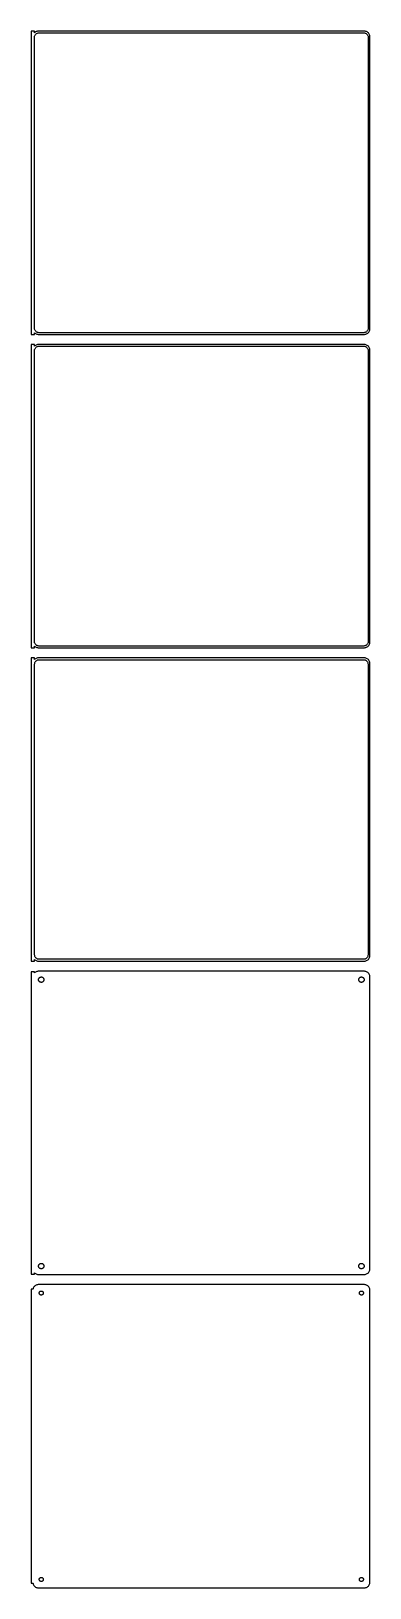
# Model space of a CAD drawing. Header units: metres. Extents: x -152 to 150, y 981 to 2367.
import ezdxf

# ---------------------------------------------------------------- set-up
doc = ezdxf.new("R2010")
doc.units = ezdxf.units.M

msp = doc.modelspace()

# ---------------------------------------------------------------- linework, layer by layer
for p, q in [((-148.5, 2366.99), (-151.5, 2366.99)), ((-151.5, 2366.99), (-151.5, 2097.01)), ((-148.5, 2365.56), (-148.5, 2366.99)), ((-148.187, 2365.85), (-148.5, 2365.56)), ((-148.5, 2361.5), (-148.468, 2362)), ((-148.5, 2102.5), (-148.5, 2361.5)), ((-148.468, 2362), (-148.374, 2362.49)), ((-148.374, 2362.49), (-148.219, 2362.97)), ((-148.219, 2362.97), (-148.005, 2363.43)), ((-147.679, 2366.22), (-148.187, 2365.85)), ((-148.005, 2363.43), (-147.736, 2363.85)), ((-147.736, 2363.85), (-147.416, 2364.24)), ((-147.129, 2366.52), (-147.679, 2366.22)), ((-147.416, 2364.24), (-147.05, 2364.58)), ((-146.545, 2366.76), (-147.129, 2366.52)), ((-147.05, 2364.58), (-146.643, 2364.88)), ((-146.643, 2364.88), (-146.203, 2365.12)), ((-145.937, 2366.91), (-146.545, 2366.76)), ((-146.203, 2365.12), (-145.736, 2365.3)), ((-145.314, 2366.99), (-145.937, 2366.91)), ((-145.736, 2365.3), (-145.25, 2365.43)), ((145.314, 2366.99), (-145.314, 2366.99)), ((-145.25, 2365.43), (-144.751, 2365.49)), ((-144.751, 2365.49), (144.751, 2365.49)), ((144.751, 2365.49), (145.25, 2365.43)), ((145.25, 2365.43), (145.736, 2365.3)), ((145.937, 2366.91), (145.314, 2366.99)), ((145.736, 2365.3), (146.203, 2365.12)), ((146.545, 2366.76), (145.937, 2366.91)), ((146.203, 2365.12), (146.643, 2364.88)), ((147.129, 2366.52), (146.545, 2366.76)), ((146.643, 2364.88), (147.05, 2364.58)), ((147.05, 2364.58), (147.416, 2364.24)), ((147.679, 2366.22), (147.129, 2366.52)), ((147.416, 2364.24), (147.736, 2363.85)), ((148.187, 2365.85), (147.679, 2366.22)), ((147.736, 2363.85), (148.005, 2363.43)), ((148.005, 2363.43), (148.219, 2362.97)), ((148.645, 2365.42), (148.187, 2365.85)), ((148.219, 2362.97), (148.374, 2362.49)), ((148.374, 2362.49), (148.468, 2362)), ((148.468, 2362), (148.5, 2361.5)), ((148.5, 2361.5), (148.5, 2102.5)), ((149.045, 2364.94), (148.645, 2365.42)), ((149.382, 2364.41), (149.045, 2364.94)), ((149.649, 2363.84), (149.382, 2364.41)), ((149.843, 2363.24), (149.649, 2363.84)), ((149.961, 2362.63), (149.843, 2363.24)), ((150, 2362), (149.961, 2362.63)), ((150, 2102), (150, 2362)), ((-151.5, 2097.01), (-148.5, 2097.01)), ((-148.468, 2102), (-148.5, 2102.5)), ((-148.5, 2098.44), (-148.187, 2098.15)), ((-148.5, 2097.01), (-148.5, 2098.44)), ((-148.374, 2101.51), (-148.468, 2102)), ((-148.219, 2101.03), (-148.374, 2101.51)), ((-148.005, 2100.57), (-148.219, 2101.03)), ((-148.187, 2098.15), (-147.679, 2097.78)), ((-147.736, 2100.15), (-148.005, 2100.57)), ((-147.416, 2099.76), (-147.736, 2100.15)), ((-147.679, 2097.78), (-147.129, 2097.48)), ((-147.05, 2099.42), (-147.416, 2099.76)), ((-147.129, 2097.48), (-146.545, 2097.24)), ((-146.643, 2099.12), (-147.05, 2099.42)), ((-146.203, 2098.88), (-146.643, 2099.12)), ((-146.545, 2097.24), (-145.937, 2097.09)), ((-145.736, 2098.7), (-146.203, 2098.88)), ((-145.937, 2097.09), (-145.314, 2097.01)), ((-145.25, 2098.57), (-145.736, 2098.7)), ((-145.314, 2097.01), (145.314, 2097.01)), ((-144.751, 2098.51), (-145.25, 2098.57)), ((144.751, 2098.51), (-144.751, 2098.51)), ((145.25, 2098.57), (144.751, 2098.51)), ((145.736, 2098.7), (145.25, 2098.57)), ((145.314, 2097.01), (145.937, 2097.09)), ((146.203, 2098.88), (145.736, 2098.7)), ((145.937, 2097.09), (146.545, 2097.24)), ((146.643, 2099.12), (146.203, 2098.88)), ((146.545, 2097.24), (147.129, 2097.48)), ((147.05, 2099.42), (146.643, 2099.12)), ((147.416, 2099.76), (147.05, 2099.42)), ((147.129, 2097.48), (147.679, 2097.78)), ((147.736, 2100.15), (147.416, 2099.76)), ((147.679, 2097.78), (148.187, 2098.15)), ((148.005, 2100.57), (147.736, 2100.15)), ((148.219, 2101.03), (148.005, 2100.57)), ((148.187, 2098.15), (148.645, 2098.58)), ((148.374, 2101.51), (148.219, 2101.03)), ((148.468, 2102), (148.374, 2101.51)), ((148.5, 2102.5), (148.468, 2102)), ((148.645, 2098.58), (149.045, 2099.06)), ((149.045, 2099.06), (149.382, 2099.59)), ((149.382, 2099.59), (149.649, 2100.16)), ((149.649, 2100.16), (149.843, 2100.76)), ((149.843, 2100.76), (149.961, 2101.37)), ((149.961, 2101.37), (150, 2102)), ((-148.5, 2087.99), (-151.5, 2087.99)), ((-151.5, 2087.99), (-151.5, 1818.01)), ((-148.5, 2086.56), (-148.5, 2087.99)), ((-148.187, 2086.85), (-148.5, 2086.56)), ((-148.5, 2082.5), (-148.468, 2083)), ((-148.5, 1823.5), (-148.5, 2082.5)), ((-148.468, 2083), (-148.374, 2083.49)), ((-148.374, 2083.49), (-148.219, 2083.97)), ((-148.219, 2083.97), (-148.005, 2084.43)), ((-147.679, 2087.22), (-148.187, 2086.85)), ((-148.005, 2084.43), (-147.736, 2084.85)), ((-147.736, 2084.85), (-147.416, 2085.24)), ((-147.129, 2087.52), (-147.679, 2087.22)), ((-147.416, 2085.24), (-147.05, 2085.58)), ((-146.545, 2087.76), (-147.129, 2087.52)), ((-147.05, 2085.58), (-146.643, 2085.88)), ((-146.643, 2085.88), (-146.203, 2086.12)), ((-145.937, 2087.91), (-146.545, 2087.76)), ((-146.203, 2086.12), (-145.736, 2086.3)), ((-145.314, 2087.99), (-145.937, 2087.91)), ((-145.736, 2086.3), (-145.25, 2086.43)), ((145.314, 2087.99), (-145.314, 2087.99)), ((-145.25, 2086.43), (-144.751, 2086.49)), ((-144.751, 2086.49), (144.751, 2086.49)), ((144.751, 2086.49), (145.25, 2086.43)), ((145.25, 2086.43), (145.736, 2086.3)), ((145.937, 2087.91), (145.314, 2087.99)), ((145.736, 2086.3), (146.203, 2086.12)), ((146.545, 2087.76), (145.937, 2087.91)), ((146.203, 2086.12), (146.643, 2085.88)), ((147.129, 2087.52), (146.545, 2087.76)), ((146.643, 2085.88), (147.05, 2085.58)), ((147.05, 2085.58), (147.416, 2085.24)), ((147.679, 2087.22), (147.129, 2087.52)), ((147.416, 2085.24), (147.736, 2084.85)), ((148.187, 2086.85), (147.679, 2087.22)), ((147.736, 2084.85), (148.005, 2084.43)), ((148.005, 2084.43), (148.219, 2083.97)), ((148.645, 2086.42), (148.187, 2086.85)), ((148.219, 2083.97), (148.374, 2083.49)), ((148.374, 2083.49), (148.468, 2083)), ((148.468, 2083), (148.5, 2082.5)), ((148.5, 2082.5), (148.5, 1823.5)), ((149.045, 2085.94), (148.645, 2086.42)), ((149.382, 2085.41), (149.045, 2085.94)), ((149.649, 2084.84), (149.382, 2085.41)), ((149.843, 2084.24), (149.649, 2084.84)), ((149.961, 2083.63), (149.843, 2084.24)), ((150, 2083), (149.961, 2083.63)), ((150, 1823), (150, 2083)), ((-151.5, 1818.01), (-148.5, 1818.01)), ((-148.468, 1823), (-148.5, 1823.5)), ((-148.5, 1819.44), (-148.187, 1819.15)), ((-148.5, 1818.01), (-148.5, 1819.44)), ((-148.374, 1822.51), (-148.468, 1823)), ((-148.219, 1822.03), (-148.374, 1822.51)), ((-148.005, 1821.57), (-148.219, 1822.03)), ((-148.187, 1819.15), (-147.679, 1818.78)), ((-147.736, 1821.15), (-148.005, 1821.57)), ((-147.416, 1820.76), (-147.736, 1821.15)), ((-147.679, 1818.78), (-147.129, 1818.48)), ((-147.05, 1820.42), (-147.416, 1820.76)), ((-147.129, 1818.48), (-146.545, 1818.24)), ((-146.643, 1820.12), (-147.05, 1820.42)), ((-146.203, 1819.88), (-146.643, 1820.12)), ((-146.545, 1818.24), (-145.937, 1818.09)), ((-145.736, 1819.7), (-146.203, 1819.88)), ((-145.937, 1818.09), (-145.314, 1818.01)), ((-145.25, 1819.57), (-145.736, 1819.7)), ((-145.314, 1818.01), (145.314, 1818.01)), ((-144.751, 1819.51), (-145.25, 1819.57)), ((144.751, 1819.51), (-144.751, 1819.51)), ((145.25, 1819.57), (144.751, 1819.51)), ((145.736, 1819.7), (145.25, 1819.57)), ((145.314, 1818.01), (145.937, 1818.09)), ((146.203, 1819.88), (145.736, 1819.7)), ((145.937, 1818.09), (146.545, 1818.24)), ((146.643, 1820.12), (146.203, 1819.88)), ((146.545, 1818.24), (147.129, 1818.48)), ((147.05, 1820.42), (146.643, 1820.12)), ((147.416, 1820.76), (147.05, 1820.42)), ((147.129, 1818.48), (147.679, 1818.78)), ((147.736, 1821.15), (147.416, 1820.76)), ((147.679, 1818.78), (148.187, 1819.15)), ((148.005, 1821.57), (147.736, 1821.15)), ((148.219, 1822.03), (148.005, 1821.57)), ((148.187, 1819.15), (148.645, 1819.58)), ((148.374, 1822.51), (148.219, 1822.03)), ((148.468, 1823), (148.374, 1822.51)), ((148.5, 1823.5), (148.468, 1823)), ((148.645, 1819.58), (149.045, 1820.06)), ((149.045, 1820.06), (149.382, 1820.59)), ((149.382, 1820.59), (149.649, 1821.16)), ((149.649, 1821.16), (149.843, 1821.76)), ((149.843, 1821.76), (149.961, 1822.37)), ((149.961, 1822.37), (150, 1823)), ((-148.5, 1808.99), (-151.5, 1808.99)), ((-151.5, 1808.99), (-151.5, 1539.01)), ((-148.5, 1807.56), (-148.5, 1808.99)), ((-148.187, 1807.85), (-148.5, 1807.56)), ((-148.373, 1803.5), (-148.342, 1803.99)), ((-148.373, 1544.5), (-148.373, 1803.5)), ((-148.342, 1803.99), (-148.251, 1804.46)), ((-148.251, 1804.46), (-148.101, 1804.93)), ((-147.679, 1808.22), (-148.187, 1807.85)), ((-148.101, 1804.93), (-147.894, 1805.37)), ((-147.894, 1805.37), (-147.633, 1805.78)), ((-147.129, 1808.52), (-147.679, 1808.22)), ((-147.633, 1805.78), (-147.323, 1806.15)), ((-147.323, 1806.15), (-146.969, 1806.48)), ((-146.545, 1808.76), (-147.129, 1808.52)), ((-146.969, 1806.48), (-146.575, 1806.77)), ((-146.575, 1806.77), (-146.149, 1807)), ((-145.937, 1808.91), (-146.545, 1808.76)), ((-146.149, 1807), (-145.697, 1807.18)), ((-145.314, 1808.99), (-145.937, 1808.91)), ((-145.697, 1807.18), (-145.226, 1807.3)), ((145.314, 1808.99), (-145.314, 1808.99)), ((-145.226, 1807.3), (-144.743, 1807.36)), ((-144.743, 1807.36), (144.743, 1807.36)), ((144.743, 1807.36), (145.226, 1807.3)), ((145.226, 1807.3), (145.697, 1807.18)), ((145.937, 1808.91), (145.314, 1808.99)), ((145.697, 1807.18), (146.149, 1807)), ((146.545, 1808.76), (145.937, 1808.91)), ((146.149, 1807), (146.575, 1806.77)), ((147.129, 1808.52), (146.545, 1808.76)), ((146.575, 1806.77), (146.969, 1806.48)), ((146.969, 1806.48), (147.323, 1806.15)), ((147.679, 1808.22), (147.129, 1808.52)), ((147.323, 1806.15), (147.633, 1805.78)), ((147.633, 1805.78), (147.894, 1805.37)), ((148.187, 1807.85), (147.679, 1808.22)), ((147.894, 1805.37), (148.101, 1804.93)), ((148.101, 1804.93), (148.251, 1804.46)), ((148.645, 1807.42), (148.187, 1807.85)), ((148.251, 1804.46), (148.342, 1803.99)), ((148.342, 1803.99), (148.373, 1803.5)), ((148.373, 1803.5), (148.373, 1544.5)), ((149.045, 1806.94), (148.645, 1807.42)), ((149.382, 1806.41), (149.045, 1806.94)), ((149.649, 1805.84), (149.382, 1806.41)), ((149.843, 1805.24), (149.649, 1805.84)), ((149.961, 1804.63), (149.843, 1805.24)), ((150, 1804), (149.961, 1804.63)), ((150, 1544), (150, 1804)), ((-151.5, 1539.01), (-148.5, 1539.01)), ((-148.5, 1540.44), (-148.187, 1540.15)), ((-148.5, 1539.01), (-148.5, 1540.44)), ((-148.342, 1544.01), (-148.373, 1544.5)), ((-148.251, 1543.54), (-148.342, 1544.01)), ((-148.101, 1543.07), (-148.251, 1543.54)), ((-148.187, 1540.15), (-147.679, 1539.78)), ((-147.894, 1542.63), (-148.101, 1543.07)), ((-147.633, 1542.22), (-147.894, 1542.63)), ((-147.679, 1539.78), (-147.129, 1539.48)), ((-147.323, 1541.85), (-147.633, 1542.22)), ((-146.969, 1541.52), (-147.323, 1541.85)), ((-147.129, 1539.48), (-146.545, 1539.24)), ((-146.575, 1541.23), (-146.969, 1541.52)), ((-146.149, 1541), (-146.575, 1541.23)), ((-146.545, 1539.24), (-145.937, 1539.09)), ((-145.697, 1540.82), (-146.149, 1541)), ((-145.937, 1539.09), (-145.314, 1539.01)), ((-145.226, 1540.7), (-145.697, 1540.82)), ((-145.314, 1539.01), (145.314, 1539.01)), ((-144.743, 1540.64), (-145.226, 1540.7)), ((144.743, 1540.64), (-144.743, 1540.64)), ((145.226, 1540.7), (144.743, 1540.64)), ((145.697, 1540.82), (145.226, 1540.7)), ((145.314, 1539.01), (145.937, 1539.09)), ((146.149, 1541), (145.697, 1540.82)), ((145.937, 1539.09), (146.545, 1539.24)), ((146.575, 1541.23), (146.149, 1541)), ((146.545, 1539.24), (147.129, 1539.48)), ((146.969, 1541.52), (146.575, 1541.23)), ((147.323, 1541.85), (146.969, 1541.52)), ((147.129, 1539.48), (147.679, 1539.78)), ((147.633, 1542.22), (147.323, 1541.85)), ((147.894, 1542.63), (147.633, 1542.22)), ((147.679, 1539.78), (148.187, 1540.15)), ((148.101, 1543.07), (147.894, 1542.63)), ((148.251, 1543.54), (148.101, 1543.07)), ((148.187, 1540.15), (148.645, 1540.58)), ((148.342, 1544.01), (148.251, 1543.54)), ((148.373, 1544.5), (148.342, 1544.01)), ((148.645, 1540.58), (149.045, 1541.06)), ((149.045, 1541.06), (149.382, 1541.59)), ((149.382, 1541.59), (149.649, 1542.16)), ((149.649, 1542.16), (149.843, 1542.76)), ((149.843, 1542.76), (149.961, 1543.37)), ((149.961, 1543.37), (150, 1544)), ((-148.5, 1529.61), (-151.5, 1529.61)), ((-151.5, 1529.61), (-151.5, 1260.39)), ((-148.5, 1528.56), (-148.5, 1529.61)), ((-148.187, 1528.85), (-148.5, 1528.56)), ((-147.679, 1529.22), (-148.187, 1528.85)), ((-147.129, 1529.52), (-147.679, 1529.22)), ((-146.545, 1529.76), (-147.129, 1529.52)), ((-145.937, 1529.91), (-146.545, 1529.76)), ((-145.314, 1529.99), (-145.937, 1529.91)), ((145.314, 1529.99), (-145.314, 1529.99)), ((-143.786, 1524.53), (-143.522, 1524.67)), ((-143.522, 1524.67), (-143.242, 1524.78)), ((-143.242, 1524.78), (-142.95, 1524.86)), ((-142.95, 1524.86), (-142.651, 1524.9)), ((-142.651, 1524.9), (-142.349, 1524.9)), ((-142.349, 1524.9), (-142.05, 1524.86)), ((-142.05, 1524.86), (-141.758, 1524.78)), ((-141.758, 1524.78), (-141.478, 1524.67)), ((-141.478, 1524.67), (-141.214, 1524.53)), ((141.214, 1524.53), (141.478, 1524.67)), ((141.478, 1524.67), (141.758, 1524.78)), ((141.758, 1524.78), (142.05, 1524.86)), ((142.05, 1524.86), (142.349, 1524.9)), ((142.349, 1524.9), (142.651, 1524.9)), ((142.651, 1524.9), (142.95, 1524.86)), ((142.95, 1524.86), (143.242, 1524.78)), ((143.242, 1524.78), (143.522, 1524.67)), ((143.522, 1524.67), (143.786, 1524.53)), ((145.937, 1529.91), (145.314, 1529.99)), ((146.545, 1529.76), (145.937, 1529.91)), ((147.129, 1529.52), (146.545, 1529.76)), ((147.679, 1529.22), (147.129, 1529.52)), ((148.187, 1528.85), (147.679, 1529.22)), ((148.645, 1528.42), (148.187, 1528.85)), ((149.045, 1527.94), (148.645, 1528.42)), ((149.382, 1527.41), (149.045, 1527.94)), ((149.649, 1526.84), (149.382, 1527.41)), ((149.843, 1526.24), (149.649, 1526.84)), ((149.961, 1525.63), (149.843, 1526.24)), ((150, 1525), (149.961, 1525.63)), ((150, 1265), (150, 1525)), ((-144.9, 1522.5), (-144.881, 1522.8)), ((-144.881, 1522.2), (-144.9, 1522.5)), ((-144.881, 1522.8), (-144.825, 1523.1)), ((-144.825, 1521.9), (-144.881, 1522.2)), ((-144.825, 1523.1), (-144.731, 1523.38)), ((-144.731, 1521.62), (-144.825, 1521.9)), ((-144.731, 1523.38), (-144.603, 1523.66)), ((-144.603, 1521.34), (-144.731, 1521.62)), ((-144.603, 1523.66), (-144.442, 1523.91)), ((-144.442, 1521.09), (-144.603, 1521.34)), ((-144.442, 1523.91), (-144.25, 1524.14)), ((-144.25, 1520.86), (-144.442, 1521.09)), ((-144.25, 1524.14), (-144.03, 1524.35)), ((-144.03, 1520.65), (-144.25, 1520.86)), ((-144.03, 1524.35), (-143.786, 1524.53)), ((-143.786, 1520.47), (-144.03, 1520.65)), ((-143.522, 1520.33), (-143.786, 1520.47)), ((-143.242, 1520.22), (-143.522, 1520.33)), ((-142.95, 1520.14), (-143.242, 1520.22)), ((-142.651, 1520.1), (-142.95, 1520.14)), ((-142.349, 1520.1), (-142.651, 1520.1)), ((-142.05, 1520.14), (-142.349, 1520.1)), ((-141.758, 1520.22), (-142.05, 1520.14)), ((-141.478, 1520.33), (-141.758, 1520.22)), ((-141.214, 1520.47), (-141.478, 1520.33)), ((-141.214, 1524.53), (-140.97, 1524.35)), ((-140.97, 1520.65), (-141.214, 1520.47)), ((-140.97, 1524.35), (-140.75, 1524.14)), ((-140.75, 1520.86), (-140.97, 1520.65)), ((-140.75, 1524.14), (-140.558, 1523.91)), ((-140.558, 1521.09), (-140.75, 1520.86)), ((-140.558, 1523.91), (-140.397, 1523.66)), ((-140.397, 1521.34), (-140.558, 1521.09)), ((-140.397, 1523.66), (-140.269, 1523.38)), ((-140.269, 1521.62), (-140.397, 1521.34)), ((-140.269, 1523.38), (-140.175, 1523.1)), ((-140.175, 1521.9), (-140.269, 1521.62)), ((-140.175, 1523.1), (-140.119, 1522.8)), ((-140.119, 1522.2), (-140.175, 1521.9)), ((-140.119, 1522.8), (-140.1, 1522.5)), ((-140.1, 1522.5), (-140.119, 1522.2)), ((140.1, 1522.5), (140.119, 1522.8)), ((140.119, 1522.2), (140.1, 1522.5)), ((140.119, 1522.8), (140.175, 1523.1)), ((140.175, 1521.9), (140.119, 1522.2)), ((140.175, 1523.1), (140.269, 1523.38)), ((140.269, 1521.62), (140.175, 1521.9)), ((140.269, 1523.38), (140.397, 1523.66)), ((140.397, 1521.34), (140.269, 1521.62)), ((140.397, 1523.66), (140.558, 1523.91)), ((140.558, 1521.09), (140.397, 1521.34)), ((140.558, 1523.91), (140.75, 1524.14)), ((140.75, 1520.86), (140.558, 1521.09)), ((140.75, 1524.14), (140.97, 1524.35)), ((140.97, 1520.65), (140.75, 1520.86)), ((140.97, 1524.35), (141.214, 1524.53)), ((141.214, 1520.47), (140.97, 1520.65)), ((141.478, 1520.33), (141.214, 1520.47)), ((141.758, 1520.22), (141.478, 1520.33)), ((142.05, 1520.14), (141.758, 1520.22)), ((142.349, 1520.1), (142.05, 1520.14)), ((142.651, 1520.1), (142.349, 1520.1)), ((142.95, 1520.14), (142.651, 1520.1)), ((143.242, 1520.22), (142.95, 1520.14)), ((143.522, 1520.33), (143.242, 1520.22)), ((143.786, 1520.47), (143.522, 1520.33)), ((143.786, 1524.53), (144.03, 1524.35)), ((144.03, 1520.65), (143.786, 1520.47)), ((144.03, 1524.35), (144.25, 1524.14)), ((144.25, 1520.86), (144.03, 1520.65)), ((144.25, 1524.14), (144.442, 1523.91)), ((144.442, 1521.09), (144.25, 1520.86)), ((144.442, 1523.91), (144.603, 1523.66)), ((144.603, 1521.34), (144.442, 1521.09)), ((144.603, 1523.66), (144.731, 1523.38)), ((144.731, 1521.62), (144.603, 1521.34)), ((144.731, 1523.38), (144.825, 1523.1)), ((144.825, 1521.9), (144.731, 1521.62)), ((144.825, 1523.1), (144.881, 1522.8)), ((144.881, 1522.2), (144.825, 1521.9)), ((144.881, 1522.8), (144.9, 1522.5)), ((144.9, 1522.5), (144.881, 1522.2)), ((-148.5, 1260.39), (-148.5, 1261.44)), ((-148.5, 1261.44), (-148.187, 1261.15)), ((-144.9, 1267.5), (-144.881, 1267.8)), ((-144.881, 1267.2), (-144.9, 1267.5)), ((-144.881, 1267.8), (-144.825, 1268.1)), ((-144.825, 1266.9), (-144.881, 1267.2)), ((-144.825, 1268.1), (-144.731, 1268.38)), ((-144.731, 1266.62), (-144.825, 1266.9)), ((-144.731, 1268.38), (-144.603, 1268.66)), ((-144.603, 1266.34), (-144.731, 1266.62)), ((-144.603, 1268.66), (-144.442, 1268.91)), ((-144.442, 1266.09), (-144.603, 1266.34)), ((-144.442, 1268.91), (-144.25, 1269.14)), ((-144.25, 1265.86), (-144.442, 1266.09)), ((-144.25, 1269.14), (-144.03, 1269.35)), ((-144.03, 1265.65), (-144.25, 1265.86)), ((-144.03, 1269.35), (-143.786, 1269.53)), ((-143.786, 1265.47), (-144.03, 1265.65)), ((-143.786, 1269.53), (-143.522, 1269.67)), ((-143.522, 1265.33), (-143.786, 1265.47)), ((-143.522, 1269.67), (-143.242, 1269.78)), ((-143.242, 1265.22), (-143.522, 1265.33)), ((-143.242, 1269.78), (-142.95, 1269.86)), ((-142.95, 1265.14), (-143.242, 1265.22)), ((-142.95, 1269.86), (-142.651, 1269.9)), ((-142.651, 1265.1), (-142.95, 1265.14)), ((-142.651, 1269.9), (-142.349, 1269.9)), ((-142.349, 1265.1), (-142.651, 1265.1)), ((-142.349, 1269.9), (-142.05, 1269.86)), ((-142.05, 1265.14), (-142.349, 1265.1)), ((-142.05, 1269.86), (-141.758, 1269.78)), ((-141.758, 1265.22), (-142.05, 1265.14)), ((-141.758, 1269.78), (-141.478, 1269.67)), ((-141.478, 1265.33), (-141.758, 1265.22)), ((-141.478, 1269.67), (-141.214, 1269.53)), ((-141.214, 1265.47), (-141.478, 1265.33)), ((-141.214, 1269.53), (-140.97, 1269.35)), ((-140.97, 1265.65), (-141.214, 1265.47)), ((-140.97, 1269.35), (-140.75, 1269.14)), ((-140.75, 1265.86), (-140.97, 1265.65)), ((-140.75, 1269.14), (-140.558, 1268.91)), ((-140.558, 1266.09), (-140.75, 1265.86)), ((-140.558, 1268.91), (-140.397, 1268.66)), ((-140.397, 1266.34), (-140.558, 1266.09)), ((-140.397, 1268.66), (-140.269, 1268.38)), ((-140.269, 1266.62), (-140.397, 1266.34)), ((-140.269, 1268.38), (-140.175, 1268.1)), ((-140.175, 1266.9), (-140.269, 1266.62)), ((-140.175, 1268.1), (-140.119, 1267.8)), ((-140.119, 1267.2), (-140.175, 1266.9)), ((-140.119, 1267.8), (-140.1, 1267.5)), ((-140.1, 1267.5), (-140.119, 1267.2)), ((140.1, 1267.5), (140.119, 1267.8)), ((140.119, 1267.2), (140.1, 1267.5)), ((140.119, 1267.8), (140.175, 1268.1)), ((140.175, 1266.9), (140.119, 1267.2)), ((140.175, 1268.1), (140.269, 1268.38)), ((140.269, 1266.62), (140.175, 1266.9)), ((140.269, 1268.38), (140.397, 1268.66)), ((140.397, 1266.34), (140.269, 1266.62)), ((140.397, 1268.66), (140.558, 1268.91)), ((140.558, 1266.09), (140.397, 1266.34)), ((140.558, 1268.91), (140.75, 1269.14)), ((140.75, 1265.86), (140.558, 1266.09)), ((140.75, 1269.14), (140.97, 1269.35)), ((140.97, 1265.65), (140.75, 1265.86)), ((140.97, 1269.35), (141.214, 1269.53)), ((141.214, 1265.47), (140.97, 1265.65)), ((141.214, 1269.53), (141.478, 1269.67)), ((141.478, 1265.33), (141.214, 1265.47)), ((141.478, 1269.67), (141.758, 1269.78)), ((141.758, 1265.22), (141.478, 1265.33)), ((141.758, 1269.78), (142.05, 1269.86)), ((142.05, 1265.14), (141.758, 1265.22)), ((142.05, 1269.86), (142.349, 1269.9)), ((142.349, 1265.1), (142.05, 1265.14)), ((142.349, 1269.9), (142.651, 1269.9)), ((142.651, 1265.1), (142.349, 1265.1)), ((142.651, 1269.9), (142.95, 1269.86)), ((142.95, 1265.14), (142.651, 1265.1)), ((142.95, 1269.86), (143.242, 1269.78)), ((143.242, 1265.22), (142.95, 1265.14)), ((143.242, 1269.78), (143.522, 1269.67)), ((143.522, 1265.33), (143.242, 1265.22)), ((143.522, 1269.67), (143.786, 1269.53)), ((143.786, 1265.47), (143.522, 1265.33)), ((143.786, 1269.53), (144.03, 1269.35)), ((144.03, 1265.65), (143.786, 1265.47)), ((144.03, 1269.35), (144.25, 1269.14)), ((144.25, 1265.86), (144.03, 1265.65)), ((144.25, 1269.14), (144.442, 1268.91)), ((144.442, 1266.09), (144.25, 1265.86)), ((144.442, 1268.91), (144.603, 1268.66)), ((144.603, 1266.34), (144.442, 1266.09)), ((144.603, 1268.66), (144.731, 1268.38)), ((144.731, 1266.62), (144.603, 1266.34)), ((144.731, 1268.38), (144.825, 1268.1)), ((144.825, 1266.9), (144.731, 1266.62)), ((144.825, 1268.1), (144.881, 1267.8)), ((144.881, 1267.2), (144.825, 1266.9)), ((144.881, 1267.8), (144.9, 1267.5)), ((144.9, 1267.5), (144.881, 1267.2)), ((148.187, 1261.15), (148.645, 1261.58)), ((148.645, 1261.58), (149.045, 1262.06)), ((149.045, 1262.06), (149.382, 1262.59)), ((149.382, 1262.59), (149.649, 1263.16)), ((149.649, 1263.16), (149.843, 1263.76)), ((149.843, 1263.76), (149.961, 1264.37)), ((149.961, 1264.37), (150, 1265)), ((-151.5, 1260.39), (-148.5, 1260.39)), ((-149.649, 1247.84), (-149.843, 1247.24)), ((-149.382, 1248.41), (-149.649, 1247.84)), ((-149.045, 1248.94), (-149.382, 1248.41)), ((-148.645, 1249.42), (-149.045, 1248.94)), ((-148.187, 1249.85), (-148.645, 1249.42)), ((-148.187, 1261.15), (-147.679, 1260.78)), ((-147.679, 1250.22), (-148.187, 1249.85)), ((-147.679, 1260.78), (-147.129, 1260.48)), ((-147.129, 1250.52), (-147.679, 1250.22)), ((-147.129, 1260.48), (-146.545, 1260.24)), ((-146.545, 1250.76), (-147.129, 1250.52)), ((-146.545, 1260.24), (-145.937, 1260.09)), ((-145.937, 1250.91), (-146.545, 1250.76)), ((-145.937, 1260.09), (-145.314, 1260.01)), ((-145.314, 1250.99), (-145.937, 1250.91)), ((-145.314, 1260.01), (145.314, 1260.01)), ((145.314, 1250.99), (-145.314, 1250.99)), ((145.314, 1260.01), (145.937, 1260.09)), ((145.937, 1250.91), (145.314, 1250.99)), ((145.937, 1260.09), (146.545, 1260.24)), ((146.545, 1250.76), (145.937, 1250.91)), ((146.545, 1260.24), (147.129, 1260.48)), ((147.129, 1250.52), (146.545, 1250.76)), ((147.129, 1260.48), (147.679, 1260.78)), ((147.679, 1250.22), (147.129, 1250.52)), ((147.679, 1260.78), (148.187, 1261.15)), ((148.187, 1249.85), (147.679, 1250.22)), ((148.645, 1249.42), (148.187, 1249.85)), ((149.045, 1248.94), (148.645, 1249.42)), ((149.382, 1248.41), (149.045, 1248.94)), ((149.649, 1247.84), (149.382, 1248.41)), ((149.843, 1247.24), (149.649, 1247.84)), ((-149.9, 1246.94), (-151.5, 1246.94)), ((-151.5, 1246.94), (-151.5, 985.056)), ((-149.843, 1247.24), (-149.9, 1246.94)), ((-144.3, 1243.5), (-144.286, 1243.73)), ((-144.286, 1243.27), (-144.3, 1243.5)), ((-144.286, 1243.73), (-144.243, 1243.95)), ((-144.243, 1243.05), (-144.286, 1243.27)), ((-144.243, 1243.95), (-144.174, 1244.16)), ((-144.174, 1242.84), (-144.243, 1243.05)), ((-144.174, 1244.16), (-144.077, 1244.37)), ((-144.077, 1242.63), (-144.174, 1242.84)), ((-144.077, 1244.37), (-143.956, 1244.56)), ((-143.956, 1242.44), (-144.077, 1242.63)), ((-143.956, 1244.56), (-143.812, 1244.73)), ((-143.812, 1242.27), (-143.956, 1242.44)), ((-143.812, 1244.73), (-143.647, 1244.89)), ((-143.647, 1242.11), (-143.812, 1242.27)), ((-143.647, 1244.89), (-143.464, 1245.02)), ((-143.464, 1241.98), (-143.647, 1242.11)), ((-143.464, 1245.02), (-143.266, 1245.13)), ((-143.266, 1241.87), (-143.464, 1241.98)), ((-143.266, 1245.13), (-143.056, 1245.21)), ((-143.056, 1241.79), (-143.266, 1241.87)), ((-143.056, 1245.21), (-142.837, 1245.27)), ((-142.837, 1241.73), (-143.056, 1241.79)), ((-142.837, 1245.27), (-142.613, 1245.3)), ((-142.613, 1241.7), (-142.837, 1241.73)), ((-142.613, 1245.3), (-142.387, 1245.3)), ((-142.387, 1241.7), (-142.613, 1241.7)), ((-142.387, 1245.3), (-142.163, 1245.27)), ((-142.163, 1241.73), (-142.387, 1241.7)), ((-142.163, 1245.27), (-141.944, 1245.21)), ((-141.944, 1241.79), (-142.163, 1241.73)), ((-141.944, 1245.21), (-141.734, 1245.13)), ((-141.734, 1241.87), (-141.944, 1241.79)), ((-141.734, 1245.13), (-141.536, 1245.02)), ((-141.536, 1241.98), (-141.734, 1241.87)), ((-141.536, 1245.02), (-141.353, 1244.89)), ((-141.353, 1242.11), (-141.536, 1241.98)), ((-141.353, 1244.89), (-141.188, 1244.73)), ((-141.188, 1242.27), (-141.353, 1242.11)), ((-141.188, 1244.73), (-141.044, 1244.56)), ((-141.044, 1242.44), (-141.188, 1242.27)), ((-141.044, 1244.56), (-140.923, 1244.37)), ((-140.923, 1242.63), (-141.044, 1242.44)), ((-140.923, 1244.37), (-140.826, 1244.16)), ((-140.826, 1242.84), (-140.923, 1242.63)), ((-140.826, 1244.16), (-140.757, 1243.95)), ((-140.757, 1243.05), (-140.826, 1242.84)), ((-140.757, 1243.95), (-140.714, 1243.73)), ((-140.714, 1243.27), (-140.757, 1243.05)), ((-140.714, 1243.73), (-140.7, 1243.5)), ((-140.7, 1243.5), (-140.714, 1243.27)), ((140.7, 1243.5), (140.714, 1243.73)), ((140.714, 1243.27), (140.7, 1243.5)), ((140.714, 1243.73), (140.757, 1243.95)), ((140.757, 1243.05), (140.714, 1243.27)), ((140.757, 1243.95), (140.826, 1244.16)), ((140.826, 1242.84), (140.757, 1243.05)), ((140.826, 1244.16), (140.923, 1244.37)), ((140.923, 1242.63), (140.826, 1242.84)), ((140.923, 1244.37), (141.044, 1244.56)), ((141.044, 1242.44), (140.923, 1242.63)), ((141.044, 1244.56), (141.188, 1244.73)), ((141.188, 1242.27), (141.044, 1242.44)), ((141.188, 1244.73), (141.353, 1244.89)), ((141.353, 1242.11), (141.188, 1242.27)), ((141.353, 1244.89), (141.536, 1245.02)), ((141.536, 1241.98), (141.353, 1242.11)), ((141.536, 1245.02), (141.734, 1245.13)), ((141.734, 1241.87), (141.536, 1241.98)), ((141.734, 1245.13), (141.944, 1245.21)), ((141.944, 1241.79), (141.734, 1241.87)), ((141.944, 1245.21), (142.163, 1245.27)), ((142.163, 1241.73), (141.944, 1241.79)), ((142.163, 1245.27), (142.387, 1245.3)), ((142.387, 1241.7), (142.163, 1241.73)), ((142.387, 1245.3), (142.613, 1245.3)), ((142.613, 1241.7), (142.387, 1241.7)), ((142.613, 1245.3), (142.837, 1245.27)), ((142.837, 1241.73), (142.613, 1241.7)), ((142.837, 1245.27), (143.056, 1245.21)), ((143.056, 1241.79), (142.837, 1241.73)), ((143.056, 1245.21), (143.266, 1245.13)), ((143.266, 1241.87), (143.056, 1241.79)), ((143.266, 1245.13), (143.464, 1245.02)), ((143.464, 1241.98), (143.266, 1241.87)), ((143.464, 1245.02), (143.647, 1244.89)), ((143.647, 1242.11), (143.464, 1241.98)), ((143.647, 1244.89), (143.812, 1244.73)), ((143.812, 1242.27), (143.647, 1242.11)), ((143.812, 1244.73), (143.956, 1244.56)), ((143.956, 1242.44), (143.812, 1242.27)), ((143.956, 1244.56), (144.077, 1244.37)), ((144.077, 1242.63), (143.956, 1242.44)), ((144.077, 1244.37), (144.174, 1244.16)), ((144.174, 1242.84), (144.077, 1242.63)), ((144.174, 1244.16), (144.243, 1243.95)), ((144.243, 1243.05), (144.174, 1242.84)), ((144.243, 1243.95), (144.286, 1243.73)), ((144.286, 1243.27), (144.243, 1243.05)), ((144.286, 1243.73), (144.3, 1243.5)), ((144.3, 1243.5), (144.286, 1243.27)), ((149.961, 1246.63), (149.843, 1247.24)), ((150, 1246), (149.961, 1246.63)), ((150, 986), (150, 1246)), ((-151.5, 985.056), (-149.9, 985.056)), ((-149.9, 985.056), (-149.843, 984.757)), ((-149.843, 984.757), (-149.649, 984.159)), ((-149.649, 984.159), (-149.382, 983.591)), ((-144.3, 988.5), (-144.286, 988.726)), ((-144.286, 988.274), (-144.3, 988.5)), ((-144.286, 988.726), (-144.243, 988.948)), ((-144.243, 988.052), (-144.286, 988.274)), ((-144.243, 988.948), (-144.174, 989.163)), ((-144.174, 987.837), (-144.243, 988.052)), ((-144.174, 989.163), (-144.077, 989.367)), ((-144.077, 987.633), (-144.174, 987.837)), ((-144.077, 989.367), (-143.956, 989.558)), ((-143.956, 987.442), (-144.077, 987.633)), ((-143.956, 989.558), (-143.812, 989.732)), ((-143.812, 987.268), (-143.956, 987.442)), ((-143.812, 989.732), (-143.647, 989.887)), ((-143.647, 987.113), (-143.812, 987.268)), ((-143.647, 989.887), (-143.464, 990.02)), ((-143.464, 986.98), (-143.647, 987.113)), ((-143.464, 990.02), (-143.266, 990.129)), ((-143.266, 986.871), (-143.464, 986.98)), ((-143.266, 990.129), (-143.056, 990.212)), ((-143.056, 986.788), (-143.266, 986.871)), ((-143.056, 990.212), (-142.837, 990.268)), ((-142.837, 986.732), (-143.056, 986.788)), ((-142.837, 990.268), (-142.613, 990.296)), ((-142.613, 986.704), (-142.837, 986.732)), ((-142.613, 990.296), (-142.387, 990.296)), ((-142.387, 986.704), (-142.613, 986.704)), ((-142.387, 990.296), (-142.163, 990.268)), ((-142.163, 986.732), (-142.387, 986.704)), ((-142.163, 990.268), (-141.944, 990.212)), ((-141.944, 986.788), (-142.163, 986.732)), ((-141.944, 990.212), (-141.734, 990.129)), ((-141.734, 986.871), (-141.944, 986.788)), ((-141.734, 990.129), (-141.536, 990.02)), ((-141.536, 986.98), (-141.734, 986.871)), ((-141.536, 990.02), (-141.353, 989.887)), ((-141.353, 987.113), (-141.536, 986.98)), ((-141.353, 989.887), (-141.188, 989.732)), ((-141.188, 987.268), (-141.353, 987.113)), ((-141.188, 989.732), (-141.044, 989.558)), ((-141.044, 987.442), (-141.188, 987.268)), ((-141.044, 989.558), (-140.923, 989.367)), ((-140.923, 987.633), (-141.044, 987.442)), ((-140.923, 989.367), (-140.826, 989.163)), ((-140.826, 987.837), (-140.923, 987.633)), ((-140.826, 989.163), (-140.757, 988.948)), ((-140.757, 988.052), (-140.826, 987.837)), ((-140.757, 988.948), (-140.714, 988.726)), ((-140.714, 988.274), (-140.757, 988.052)), ((-140.714, 988.726), (-140.7, 988.5)), ((-140.7, 988.5), (-140.714, 988.274)), ((140.7, 988.5), (140.714, 988.726)), ((140.714, 988.274), (140.7, 988.5)), ((140.714, 988.726), (140.757, 988.948)), ((140.757, 988.052), (140.714, 988.274)), ((140.757, 988.948), (140.826, 989.163)), ((140.826, 987.837), (140.757, 988.052)), ((140.826, 989.163), (140.923, 989.367)), ((140.923, 987.633), (140.826, 987.837)), ((140.923, 989.367), (141.044, 989.558)), ((141.044, 987.442), (140.923, 987.633)), ((141.044, 989.558), (141.188, 989.732)), ((141.188, 987.268), (141.044, 987.442)), ((141.188, 989.732), (141.353, 989.887)), ((141.353, 987.113), (141.188, 987.268)), ((141.353, 989.887), (141.536, 990.02)), ((141.536, 986.98), (141.353, 987.113)), ((141.536, 990.02), (141.734, 990.129)), ((141.734, 986.871), (141.536, 986.98)), ((141.734, 990.129), (141.944, 990.212)), ((141.944, 986.788), (141.734, 986.871)), ((141.944, 990.212), (142.163, 990.268)), ((142.163, 986.732), (141.944, 986.788)), ((142.163, 990.268), (142.387, 990.296)), ((142.387, 986.704), (142.163, 986.732)), ((142.387, 990.296), (142.613, 990.296)), ((142.613, 986.704), (142.387, 986.704)), ((142.613, 990.296), (142.837, 990.268)), ((142.837, 986.732), (142.613, 986.704)), ((142.837, 990.268), (143.056, 990.212)), ((143.056, 986.788), (142.837, 986.732)), ((143.056, 990.212), (143.266, 990.129)), ((143.266, 986.871), (143.056, 986.788)), ((143.266, 990.129), (143.464, 990.02)), ((143.464, 986.98), (143.266, 986.871)), ((143.464, 990.02), (143.647, 989.887)), ((143.647, 987.113), (143.464, 986.98)), ((143.647, 989.887), (143.812, 989.732)), ((143.812, 987.268), (143.647, 987.113)), ((143.812, 989.732), (143.956, 989.558)), ((143.956, 987.442), (143.812, 987.268)), ((143.956, 989.558), (144.077, 989.367)), ((144.077, 987.633), (143.956, 987.442)), ((144.077, 989.367), (144.174, 989.163)), ((144.174, 987.837), (144.077, 987.633)), ((144.174, 989.163), (144.243, 988.948)), ((144.243, 988.052), (144.174, 987.837)), ((144.243, 988.948), (144.286, 988.726)), ((144.286, 988.274), (144.243, 988.052)), ((144.286, 988.726), (144.3, 988.5)), ((144.3, 988.5), (144.286, 988.274)), ((149.382, 983.591), (149.649, 984.159)), ((149.649, 984.159), (149.843, 984.757)), ((149.843, 984.757), (149.961, 985.373)), ((149.961, 985.373), (150, 986)), ((-149.382, 983.591), (-149.045, 983.061)), ((-149.045, 983.061), (-148.645, 982.577)), ((-148.645, 982.577), (-148.187, 982.147)), ((-148.187, 982.147), (-147.679, 981.778)), ((-147.679, 981.778), (-147.129, 981.476)), ((-147.129, 981.476), (-146.545, 981.245)), ((-146.545, 981.245), (-145.937, 981.089)), ((-145.937, 981.089), (-145.314, 981.01)), ((-145.314, 981.01), (145.314, 981.01)), ((145.314, 981.01), (145.937, 981.089)), ((145.937, 981.089), (146.545, 981.245)), ((146.545, 981.245), (147.129, 981.476)), ((147.129, 981.476), (147.679, 981.778)), ((147.679, 981.778), (148.187, 982.147)), ((148.187, 982.147), (148.645, 982.577)), ((148.645, 982.577), (149.045, 983.061)), ((149.045, 983.061), (149.382, 983.591))]:
    msp.add_line(p, q)

doc.saveas('drawing.dxf')
